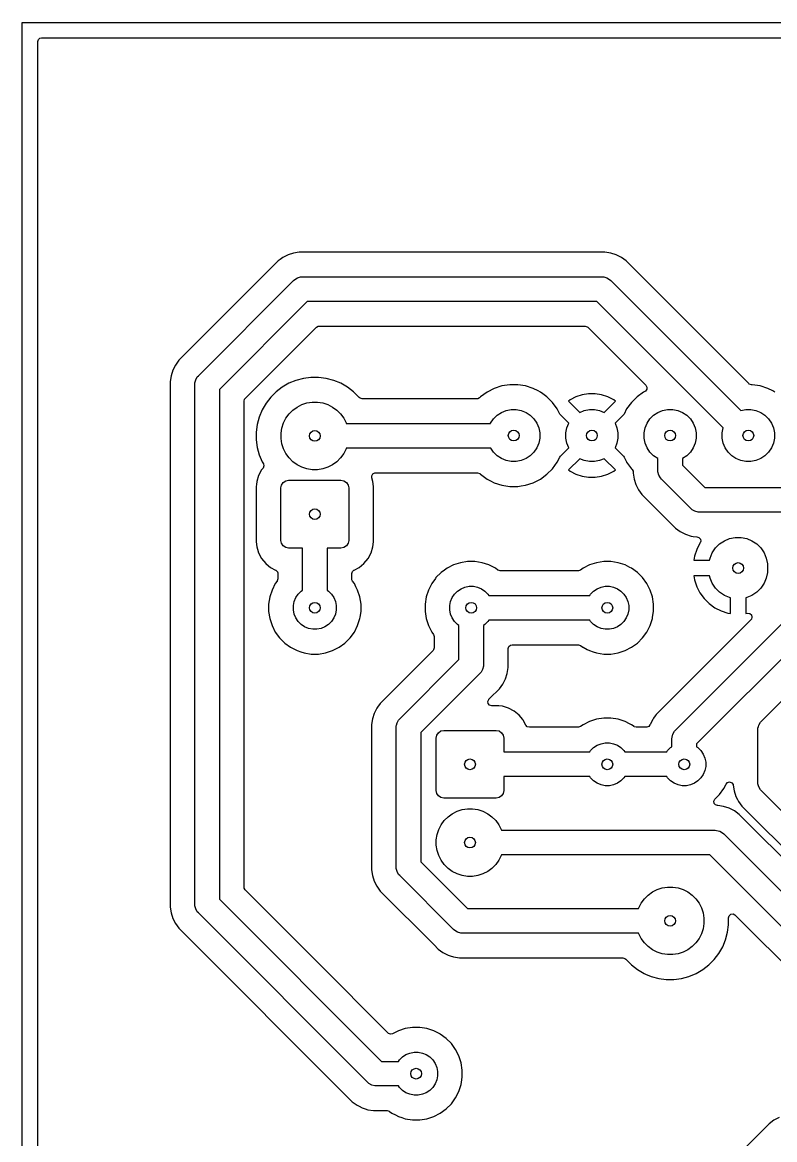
# Model space of a CAD drawing. Extents: x 117.2 to 183.2, y -121.2 to -64.2.
# Drawn here: x 117.25 to 141.69, y -100.51 to -64.25 of the extents above; entities that cross this region are included whole.
import ezdxf

# ---------------------------------------------------------------- set-up
doc = ezdxf.new("R2010")
doc.units = 0
doc.layers.add('BLACK', color=7, linetype='CONTINUOUS')

msp = doc.modelspace()

# ---------------------------------------------------------------- linework, layer by layer
at = {"layer": 'BLACK', "linetype": 'CONTINUOUS'}
for p, q in [((117.25, -64.25), (183.25, -64.25)), ((117.25, -121.25), (117.25, -64.25)), ((117.7505, -64.8745), (117.770185, -64.807461)), ((117.7505, -75.905513), (117.7505, -64.8745)), ((117.770185, -64.807461), (117.822989, -64.761706)), ((117.822989, -64.761706), (117.8745, -64.7505)), ((117.8745, -64.7505), (182.6255, -64.7505)), ((125.879163, -71.797454), (125.7108, -71.88324)), ((126.058881, -71.739059), (125.879163, -71.797454)), ((126.245514, -71.7095), (126.058881, -71.739059)), ((126.245519, -71.7095), (126.245514, -71.7095)), ((126.434482, -71.7095), (126.245519, -71.7095)), ((136.174481, -71.7095), (126.434482, -71.7095)), ((136.174486, -71.7095), (136.174481, -71.7095)), ((136.361118, -71.739059), (136.174486, -71.7095)), ((136.540836, -71.797454), (136.361118, -71.739059)), ((136.709199, -71.88324), (136.540836, -71.797454)), ((125.557924, -71.994312), (122.334312, -75.217923)), ((125.557925, -71.994312), (125.557924, -71.994312)), ((125.557927, -71.99431), (125.557925, -71.994312)), ((125.623579, -71.94661), (125.557927, -71.99431)), ((125.7108, -71.88324), (125.623579, -71.94661)), ((136.862074, -71.99431), (136.709199, -71.88324)), ((136.862076, -71.994312), (136.862074, -71.99431)), ((140.840945, -75.973181), (136.862076, -71.994312)), ((126.186926, -72.540448), (126.28779, -72.513422)), ((126.28779, -72.513422), (126.34, -72.51)), ((126.34, -72.51), (136.08, -72.51)), ((136.08, -72.51), (136.13221, -72.513422)), ((136.13221, -72.513422), (136.233074, -72.540448)), ((122.967157, -75.717157), (126.057157, -72.627157)), ((126.057157, -72.627157), (126.096495, -72.592659)), ((126.096495, -72.592659), (126.186926, -72.540448)), ((136.233074, -72.540448), (136.323505, -72.592659)), ((136.323505, -72.592659), (136.362843, -72.627157)), ((136.362843, -72.627157), (140.58257, -76.846885)), ((126.505686, -73.31), (123.65, -76.165686)), ((135.914314, -73.31), (126.505686, -73.31)), ((140.016885, -77.41257), (135.914314, -73.31)), ((124.486819, -76.460944), (126.800944, -74.146819)), ((126.800944, -74.146819), (126.862267, -74.113334)), ((126.862267, -74.113334), (126.888625, -74.1105)), ((126.888625, -74.1105), (135.531374, -74.1105)), ((135.531374, -74.1105), (135.598413, -74.130185)), ((135.598413, -74.130185), (135.619055, -74.146819)), ((135.619055, -74.146819), (137.500124, -76.027888)), ((122.22324, -75.3708), (122.137454, -75.539163)), ((122.334312, -75.217923), (122.22324, -75.3708)), ((122.079059, -75.718881), (122.0495, -75.905513)), ((122.137454, -75.539163), (122.079059, -75.718881)), ((122.880448, -75.846926), (122.932659, -75.756495)), ((122.932659, -75.756495), (122.967157, -75.717157)), ((126.625424, -75.771684), (126.378438, -75.8042)), ((126.625429, -75.771683), (126.625424, -75.771684)), ((126.625435, -75.771683), (126.625429, -75.771683)), ((126.874565, -75.771683), (126.625435, -75.771683)), ((126.87457, -75.771683), (126.874565, -75.771683)), ((126.874575, -75.771684), (126.87457, -75.771683)), ((127.121561, -75.8042), (126.874575, -75.771684)), ((117.7505, -120.6255), (117.7505, -75.905513)), ((122.0495, -75.905513), (122.0495, -92.964486)), ((122.85, -76), (122.853422, -75.94779)), ((122.85, -92.87), (122.85, -76)), ((122.853422, -75.94779), (122.880448, -75.846927)), ((122.880448, -75.846927), (122.880448, -75.846926)), ((125.691873, -76.088583), (125.494225, -76.240243)), ((125.907623, -75.96402), (125.691873, -76.088583)), ((125.907638, -75.964013), (125.907623, -75.96402)), ((126.137792, -75.868681), (125.907638, -75.964013)), ((126.378438, -75.8042), (126.137792, -75.868681)), ((127.362207, -75.868681), (127.121561, -75.8042)), ((127.592361, -75.964013), (127.362207, -75.868681)), ((127.592376, -75.96402), (127.592361, -75.964013)), ((127.808126, -76.088583), (127.592376, -75.96402)), ((128.005774, -76.240243), (127.808126, -76.088583)), ((132.576423, -76.130422), (132.344945, -76.248368)), ((132.823506, -76.05014), (132.576423, -76.130422)), ((133.080098, -76.0095), (132.823506, -76.05014)), ((133.080103, -76.0095), (133.080098, -76.0095)), ((133.339897, -76.0095), (133.080103, -76.0095)), ((133.339902, -76.0095), (133.339897, -76.0095)), ((133.596493, -76.05014), (133.339902, -76.0095)), ((133.843576, -76.130422), (133.596493, -76.05014)), ((134.002764, -76.211534), (133.843576, -76.130422)), ((137.500124, -76.027888), (137.533609, -76.089211)), ((137.533609, -76.089211), (137.528625, -76.158903)), ((140.861587, -75.989815), (140.840945, -75.973181)), ((140.928626, -76.0095), (140.861587, -75.989815)), ((140.959897, -76.0095), (140.928626, -76.0095)), ((140.959902, -76.0095), (140.959897, -76.0095)), ((141.216493, -76.05014), (140.959902, -76.0095)), ((141.463576, -76.130422), (141.216493, -76.05014)), ((141.622764, -76.211534), (141.463576, -76.130422)), ((123.65, -76.165686), (123.65, -92.704314)), ((124.4505, -76.548625), (124.470185, -76.481586)), ((124.470185, -76.481586), (124.486819, -76.460944)), ((125.31806, -76.416408), (125.1664, -76.614056)), ((125.318066, -76.416401), (125.31806, -76.416408)), ((125.494218, -76.240249), (125.318066, -76.416401)), ((125.494225, -76.240243), (125.494218, -76.240249)), ((128.005781, -76.240249), (128.005774, -76.240243)), ((128.18193, -76.416398), (128.005781, -76.240249)), ((128.181932, -76.416401), (128.18193, -76.416398)), ((128.181938, -76.416407), (128.181932, -76.416401)), ((128.187128, -76.42317), (128.181938, -76.416407)), ((128.218463, -76.451998), (128.187128, -76.42317)), ((128.285502, -76.471683), (128.218463, -76.451998)), ((132.012795, -76.471683), (128.285502, -76.471683)), ((132.039153, -76.468849), (132.012795, -76.471683)), ((132.100476, -76.435364), (132.039153, -76.468849)), ((132.134768, -76.401071), (132.100476, -76.435364)), ((132.134774, -76.401066), (132.134768, -76.401071)), ((132.344945, -76.248368), (132.134774, -76.401066)), ((134.075051, -76.248366), (134.002764, -76.211534)), ((134.075053, -76.248367), (134.075051, -76.248366)), ((134.075054, -76.248368), (134.075053, -76.248367)), ((134.15677, -76.307738), (134.075054, -76.248368)), ((134.285229, -76.401069), (134.15677, -76.307738)), ((134.468931, -76.584771), (134.285229, -76.401069)), ((135.042439, -76.50538), (134.988282, -76.544727)), ((135.231782, -76.408904), (135.042439, -76.50538)), ((135.433869, -76.343242), (135.231782, -76.408904)), ((135.433872, -76.343242), (135.433869, -76.343242)), ((135.643754, -76.31), (135.433872, -76.343242)), ((135.856246, -76.31), (135.643754, -76.31)), ((136.066129, -76.343242), (135.856246, -76.31)), ((136.268217, -76.408904), (136.066129, -76.343242)), ((136.45755, -76.505375), (136.268217, -76.408904)), ((136.511716, -76.544728), (136.45755, -76.505375)), ((137.214768, -76.401071), (137.031071, -76.584768)), ((137.214774, -76.401066), (137.214768, -76.401071)), ((137.424947, -76.248366), (137.214774, -76.401066)), ((137.468739, -76.226053), (137.424947, -76.248366)), ((137.486753, -76.214836), (137.468739, -76.226053)), ((137.528625, -76.158903), (137.486753, -76.214836)), ((141.695051, -76.248366), (141.622764, -76.211534)), ((124.4505, -92.321374), (124.4505, -76.548625)), ((125.04183, -76.829821), (124.946498, -77.059975)), ((125.041837, -76.829806), (125.04183, -76.829821)), ((125.1664, -76.614056), (125.041837, -76.829806)), ((125.913553, -76.95779), (126.035607, -76.835736)), ((126.035607, -76.835736), (126.175252, -76.734279)), ((126.175252, -76.734279), (126.329048, -76.655916)), ((126.329048, -76.655916), (126.49321, -76.602576)), ((126.49321, -76.602576), (126.663695, -76.575574)), ((126.663695, -76.575574), (126.836305, -76.575574)), ((126.836305, -76.575574), (127.00679, -76.602576)), ((127.00679, -76.602576), (127.170952, -76.655916)), ((127.170952, -76.655916), (127.324748, -76.734279)), ((127.324748, -76.734279), (127.464393, -76.835736)), ((127.464393, -76.835736), (127.586447, -76.95779)), ((132.809313, -76.910367), (132.963258, -76.846601)), ((132.963258, -76.846601), (133.126685, -76.814093)), ((133.126685, -76.814093), (133.293315, -76.814093)), ((133.293315, -76.814093), (133.456742, -76.846601)), ((133.456742, -76.846601), (133.610687, -76.910367)), ((134.621634, -76.794949), (134.468931, -76.584771)), ((134.706463, -76.961435), (134.621634, -76.794949)), ((134.988282, -76.544727), (134.988282, -76.544728)), ((134.988282, -76.544728), (135.352571, -76.909017)), ((135.352571, -76.909017), (135.503258, -76.846601)), ((135.503258, -76.846601), (135.666685, -76.814093)), ((135.666685, -76.814093), (135.833315, -76.814093)), ((135.833315, -76.814093), (135.996742, -76.846601)), ((135.996742, -76.846601), (136.147428, -76.909017)), ((136.147428, -76.909017), (136.511716, -76.544728)), ((136.878366, -76.794947), (136.793535, -76.961435)), ((137.031066, -76.584774), (136.878366, -76.794947)), ((137.031071, -76.584768), (137.031066, -76.584774)), ((137.889313, -76.910367), (138.043258, -76.846601)), ((138.043258, -76.846601), (138.206685, -76.814093)), ((138.206685, -76.814093), (138.373315, -76.814093)), ((138.373315, -76.814093), (138.536742, -76.846601)), ((138.536742, -76.846601), (138.690687, -76.910367)), ((140.58257, -76.846885), (140.583258, -76.846601)), ((140.583258, -76.846601), (140.746685, -76.814093)), ((140.746685, -76.814093), (140.913315, -76.814093)), ((140.913315, -76.814093), (141.076742, -76.846601)), ((141.076742, -76.846601), (141.230687, -76.910367)), ((124.946498, -77.059975), (124.882017, -77.300621)), ((125.733733, -77.251231), (125.812096, -77.097435)), ((125.812096, -77.097435), (125.913553, -76.95779)), ((127.586447, -76.95779), (127.687904, -77.097435)), ((127.687904, -77.097435), (127.766267, -77.251231)), ((132.460367, -77.259313), (132.552941, -77.120766)), ((132.552941, -77.120766), (132.670766, -77.002941)), ((132.670766, -77.002941), (132.809313, -76.910367)), ((133.610687, -76.910367), (133.749234, -77.002941)), ((133.749234, -77.002941), (133.867059, -77.120766)), ((133.867059, -77.120766), (133.959633, -77.259313)), ((134.729266, -76.99282), (134.706463, -76.961435)), ((134.999017, -77.262571), (134.729266, -76.99282)), ((136.770732, -76.99282), (136.500982, -77.262569)), ((136.793535, -76.961435), (136.770732, -76.99282)), ((137.540367, -77.259313), (137.632941, -77.120766)), ((137.632941, -77.120766), (137.750766, -77.002941)), ((137.750766, -77.002941), (137.889313, -76.910367)), ((138.690687, -76.910367), (138.829234, -77.002941)), ((138.829234, -77.002941), (138.947059, -77.120766)), ((138.947059, -77.120766), (139.039633, -77.259313)), ((141.230687, -76.910367), (141.369234, -77.002941)), ((141.369234, -77.002941), (141.487059, -77.120766)), ((141.487059, -77.120766), (141.579633, -77.259313)), ((124.849501, -77.547607), (124.8495, -77.547624)), ((124.8495, -77.547624), (124.8495, -77.796741)), ((124.882017, -77.300621), (124.849501, -77.547607)), ((125.653391, -77.585878), (125.680393, -77.415393)), ((125.653391, -77.758488), (125.653391, -77.585878)), ((125.680393, -77.415393), (125.733733, -77.251231)), ((127.766267, -77.251231), (127.773075, -77.272183)), ((127.773075, -77.272183), (132.455036, -77.272183)), ((132.455036, -77.272183), (132.460367, -77.259313)), ((133.959633, -77.259313), (134.023399, -77.413258)), ((134.023399, -77.413258), (134.055907, -77.576685)), ((134.055907, -77.576685), (134.055907, -77.743315)), ((134.904093, -77.576685), (134.936601, -77.413258)), ((134.904093, -77.743315), (134.904093, -77.576685)), ((134.936601, -77.413258), (134.999017, -77.262571)), ((136.500982, -77.262569), (136.563399, -77.413258)), ((136.563399, -77.413258), (136.595907, -77.576685)), ((136.595907, -77.576685), (136.595907, -77.743315)), ((137.444093, -77.576685), (137.476601, -77.413258)), ((137.444093, -77.743315), (137.444093, -77.576685)), ((137.476601, -77.413258), (137.540367, -77.259313)), ((139.039633, -77.259313), (139.103399, -77.413258)), ((139.103399, -77.413258), (139.135907, -77.576685)), ((139.135907, -77.576685), (139.135907, -77.743315)), ((139.984093, -77.576685), (140.016601, -77.413258)), ((139.984093, -77.743315), (139.984093, -77.576685)), ((140.016601, -77.413258), (140.016885, -77.41257)), ((141.579633, -77.259313), (141.643399, -77.413258)), ((141.643399, -77.413258), (141.675907, -77.576685)), ((141.675907, -77.576685), (141.675907, -77.743315)), ((124.8495, -77.796741), (124.849501, -77.796758)), ((124.849501, -77.796758), (124.882017, -78.043744)), ((125.680393, -77.928973), (125.653391, -77.758488)), ((125.733733, -78.093135), (125.680393, -77.928973)), ((134.023399, -77.906742), (133.959633, -78.060687)), ((134.055907, -77.743315), (134.023399, -77.906742)), ((134.936601, -77.906742), (134.904093, -77.743315)), ((134.999016, -78.057427), (134.936601, -77.906742)), ((136.563399, -77.906742), (136.500982, -78.057428)), ((136.595907, -77.743315), (136.563399, -77.906742)), ((137.476601, -77.906742), (137.444093, -77.743315)), ((137.540367, -78.060687), (137.476601, -77.906742)), ((139.103399, -77.906742), (139.039633, -78.060687)), ((139.135907, -77.743315), (139.103399, -77.906742)), ((140.016601, -77.906742), (139.984093, -77.743315)), ((140.080367, -78.060687), (140.016601, -77.906742)), ((141.643399, -77.906742), (141.579633, -78.060687)), ((141.675907, -77.743315), (141.643399, -77.906742)), ((124.882017, -78.043744), (124.946498, -78.28439)), ((124.946498, -78.28439), (125.04183, -78.514544)), ((125.812096, -78.246931), (125.733733, -78.093135)), ((125.913553, -78.386576), (125.812096, -78.246931)), ((127.687904, -78.246931), (127.586447, -78.386576)), ((127.766267, -78.093135), (127.687904, -78.246931)), ((127.773075, -78.072183), (127.766267, -78.093135)), ((132.468048, -78.072183), (127.773075, -78.072183)), ((132.552941, -78.199234), (132.468048, -78.072183)), ((132.670766, -78.317059), (132.552941, -78.199234)), ((132.809313, -78.409633), (132.670766, -78.317059)), ((133.749234, -78.317059), (133.610687, -78.409633)), ((133.867059, -78.199234), (133.749234, -78.317059)), ((133.959633, -78.060687), (133.867059, -78.199234)), ((134.729266, -78.327178), (134.999016, -78.057427)), ((136.500982, -78.057428), (136.770732, -78.327178)), ((137.632941, -78.199234), (137.540367, -78.060687)), ((137.750766, -78.317059), (137.632941, -78.199234)), ((137.889313, -78.409633), (137.750766, -78.317059)), ((138.829234, -78.317059), (138.690687, -78.409633)), ((138.947059, -78.199234), (138.829234, -78.317059)), ((139.039633, -78.060687), (138.947059, -78.199234)), ((140.172941, -78.199234), (140.080367, -78.060687)), ((140.290766, -78.317059), (140.172941, -78.199234)), ((140.429313, -78.409633), (140.290766, -78.317059)), ((141.369234, -78.317059), (141.230687, -78.409633)), ((141.487059, -78.199234), (141.369234, -78.317059)), ((141.579633, -78.060687), (141.487059, -78.199234)), ((125.04183, -78.514544), (125.041835, -78.514554)), ((125.041835, -78.514554), (125.079381, -78.579587)), ((125.095852, -78.647488), (125.073, -78.713514)), ((125.079381, -78.579587), (125.095852, -78.647488)), ((126.035607, -78.50863), (125.913553, -78.386576)), ((126.175252, -78.610087), (126.035607, -78.50863)), ((126.329048, -78.68845), (126.175252, -78.610087)), ((127.324748, -78.610087), (127.170952, -78.68845)), ((127.464393, -78.50863), (127.324748, -78.610087)), ((127.586447, -78.386576), (127.464393, -78.50863)), ((132.963258, -78.473399), (132.809313, -78.409633)), ((133.126685, -78.505907), (132.963258, -78.473399)), ((133.293315, -78.505907), (133.126685, -78.505907)), ((133.456742, -78.473399), (133.293315, -78.505907)), ((133.610687, -78.409633), (133.456742, -78.473399)), ((134.468931, -78.735229), (134.621634, -78.525051)), ((134.621634, -78.525051), (134.706466, -78.358559)), ((134.706466, -78.358559), (134.729266, -78.327178)), ((135.352569, -78.410981), (134.988282, -78.775269)), ((135.503258, -78.473399), (135.352569, -78.410981)), ((135.666685, -78.505907), (135.503258, -78.473399)), ((135.833315, -78.505907), (135.666685, -78.505907)), ((135.996742, -78.473399), (135.833315, -78.505907)), ((136.147428, -78.410982), (135.996742, -78.473399)), ((136.511717, -78.77527), (136.147428, -78.410982)), ((136.770732, -78.327178), (136.793536, -78.358564)), ((136.793536, -78.358564), (136.873017, -78.514554)), ((136.873017, -78.514554), (136.878368, -78.525054)), ((136.878368, -78.525054), (137.031066, -78.735225)), ((137.89, -78.409917), (137.889313, -78.409633)), ((137.89, -78.79), (137.89, -78.409917)), ((138.690687, -78.409633), (138.69, -78.409917)), ((138.69, -78.409917), (138.69, -78.624314)), ((138.69, -78.624314), (139.415686, -79.35)), ((140.583258, -78.473399), (140.429313, -78.409633)), ((140.746685, -78.505907), (140.583258, -78.473399)), ((140.913315, -78.505907), (140.746685, -78.505907)), ((141.076742, -78.473399), (140.913315, -78.505907)), ((141.230687, -78.409633), (141.076742, -78.473399)), ((124.924769, -78.958225), (124.864699, -79.156249)), ((125.022317, -78.775728), (124.924769, -78.958225)), ((125.067847, -78.72025), (125.022317, -78.775728)), ((125.073, -78.713514), (125.067847, -78.72025)), ((126.49321, -78.74179), (126.329048, -78.68845)), ((126.663695, -78.768792), (126.49321, -78.74179)), ((126.836305, -78.768792), (126.663695, -78.768792)), ((127.00679, -78.74179), (126.836305, -78.768792)), ((127.170952, -78.68845), (127.00679, -78.74179)), ((128.597192, -78.962811), (128.63444, -78.903698)), ((128.597814, -79.032674), (128.597192, -78.962811)), ((128.6353, -79.156248), (128.597814, -79.032674)), ((128.63444, -78.903698), (128.697734, -78.874108)), ((128.697734, -78.874108), (128.716476, -78.872683)), ((128.716476, -78.872683), (132.037161, -78.872683)), ((132.037161, -78.872683), (132.1042, -78.892368)), ((132.1042, -78.892368), (132.124842, -78.909002)), ((132.124842, -78.909002), (132.134771, -78.918931)), ((132.134771, -78.918931), (132.344949, -79.071634)), ((134.075051, -79.071634), (134.285229, -78.918931)), ((134.285229, -78.918931), (134.468931, -78.735229)), ((134.988282, -78.775269), (134.988282, -78.77527)), ((134.988282, -78.77527), (135.042449, -78.814624)), ((135.042449, -78.814624), (135.231782, -78.911095)), ((135.231782, -78.911095), (135.43387, -78.976757)), ((135.43387, -78.976757), (135.643754, -79.01)), ((135.643754, -79.01), (135.856246, -79.01)), ((135.856246, -79.01), (136.066127, -78.976757)), ((136.066127, -78.976757), (136.06613, -78.976757)), ((136.06613, -78.976757), (136.268217, -78.911095)), ((136.268217, -78.911095), (136.457554, -78.814622)), ((136.457554, -78.814622), (136.511716, -78.77527)), ((136.511716, -78.77527), (136.511717, -78.77527)), ((137.031066, -78.735225), (137.031071, -78.735231)), ((137.031071, -78.735231), (137.053181, -78.757341)), ((137.053181, -78.757341), (137.086666, -78.818664)), ((137.086666, -78.818664), (137.0895, -78.845022)), ((137.0895, -78.845022), (137.0895, -78.884486)), ((137.0895, -78.884486), (137.119059, -79.071118)), ((137.893422, -78.84221), (137.89, -78.79)), ((137.920448, -78.943074), (137.893422, -78.84221)), ((137.972659, -79.033505), (137.920448, -78.943074)), ((138.007157, -79.072843), (137.972659, -79.033505)), ((124.849508, -79.3105), (124.8495, -79.310577)), ((124.8495, -79.310577), (124.8495, -81.113787)), ((124.855384, -79.250832), (124.849508, -79.3105)), ((124.864699, -79.156249), (124.855384, -79.250832)), ((125.65, -79.362182), (125.66903, -79.266512)), ((125.650001, -81.062183), (125.65, -79.362182)), ((125.66903, -79.266512), (125.723223, -79.185406)), ((125.723223, -79.185406), (125.804329, -79.131213)), ((125.804329, -79.131213), (125.9, -79.112184)), ((125.9, -79.112184), (127.600001, -79.112183)), ((127.600001, -79.112183), (127.695671, -79.131213)), ((127.695671, -79.131213), (127.776777, -79.185406)), ((127.776777, -79.185406), (127.83097, -79.266512)), ((127.83097, -79.266512), (127.849999, -79.362183)), ((127.849999, -79.362183), (127.85, -81.062184)), ((128.650499, -79.310575), (128.6353, -79.156248)), ((128.6505, -81.113792), (128.650499, -79.310575)), ((132.344949, -79.071634), (132.455424, -79.127924)), ((132.455424, -79.127924), (132.576423, -79.189577)), ((132.576423, -79.189577), (132.576425, -79.189577)), ((132.576425, -79.189577), (132.576428, -79.189579)), ((132.576428, -79.189579), (132.823507, -79.26986)), ((132.823507, -79.26986), (132.955706, -79.290797)), ((132.955706, -79.290797), (133.080098, -79.3105)), ((133.080098, -79.3105), (133.080103, -79.3105)), ((133.080103, -79.3105), (133.339902, -79.3105)), ((133.339902, -79.3105), (133.453298, -79.292539)), ((133.453298, -79.292539), (133.596493, -79.26986)), ((133.596493, -79.26986), (133.843572, -79.189579)), ((133.843572, -79.189579), (134.075051, -79.071634)), ((137.119059, -79.071118), (137.177454, -79.250836)), ((137.177454, -79.250836), (137.26324, -79.419199)), ((138.967157, -80.032843), (138.007157, -79.072843)), ((139.415686, -79.35), (144.5, -79.35)), ((137.26324, -79.419199), (137.37431, -79.572074)), ((137.37431, -79.572074), (138.467926, -80.66569)), ((139.006495, -80.067341), (138.967157, -80.032843)), ((139.096926, -80.119552), (139.006495, -80.067341)), ((139.19779, -80.146578), (139.096926, -80.119552)), ((139.25, -80.15), (139.19779, -80.146578)), ((144.334314, -80.15), (139.25, -80.15)), ((138.467926, -80.66569), (138.620801, -80.77676)), ((138.620801, -80.77676), (138.789168, -80.862547)), ((138.789168, -80.862547), (138.968882, -80.92094)), ((124.8495, -81.113787), (124.864699, -81.268115)), ((125.66903, -81.157854), (125.650001, -81.062183)), ((125.723223, -81.23896), (125.66903, -81.157854)), ((127.83097, -81.157854), (127.776777, -81.23896)), ((127.85, -81.062184), (127.83097, -81.157854)), ((128.6353, -81.268118), (128.6505, -81.113792)), ((138.968882, -80.92094), (139.03887, -80.932025)), ((139.03887, -80.932025), (139.155513, -80.9505)), ((139.257711, -81.151224), (139.153917, -81.354929)), ((139.155513, -80.9505), (139.155518, -80.9505)), ((139.155518, -80.9505), (139.155519, -80.9505)), ((139.155519, -80.9505), (139.160182, -80.9505)), ((139.160182, -80.9505), (139.227221, -80.970185)), ((139.227221, -80.970185), (139.272976, -81.022989)), ((139.260497, -81.14739), (139.257711, -81.151224)), ((139.28292, -81.092147), (139.260497, -81.14739)), ((139.272976, -81.022989), (139.28292, -81.092147)), ((139.763708, -81.30824), (139.89574, -81.176208)), ((139.89574, -81.176208), (140.050995, -81.07247)), ((140.050995, -81.07247), (140.223504, -81.001014)), ((140.223504, -81.001014), (140.406639, -80.964587)), ((140.406639, -80.964587), (140.593361, -80.964587)), ((140.593361, -80.964587), (140.776496, -81.001014)), ((140.776496, -81.001014), (140.949005, -81.07247)), ((140.949005, -81.07247), (141.10426, -81.176208)), ((141.10426, -81.176208), (141.236292, -81.30824)), ((124.864699, -81.268115), (124.8647, -81.268118)), ((124.8647, -81.268118), (124.888873, -81.347808)), ((124.888873, -81.347808), (124.924769, -81.46614)), ((124.924769, -81.46614), (125.022317, -81.648637)), ((125.804329, -81.293153), (125.723223, -81.23896)), ((125.899999, -81.312183), (125.804329, -81.293153)), ((126.35, -81.312182), (125.899999, -81.312183)), ((126.35, -82.679442), (126.35, -81.312182)), ((127.6, -81.312182), (127.15, -81.312182)), ((127.15, -81.312182), (127.15, -82.679442)), ((127.695671, -81.293153), (127.6, -81.312182)), ((127.776777, -81.23896), (127.695671, -81.293153)), ((128.477685, -81.648634), (128.575232, -81.466138)), ((128.575232, -81.466138), (128.6353, -81.268118)), ((139.083265, -81.572371), (139.061468, -81.71)), ((139.153917, -81.354929), (139.083265, -81.572371)), ((139.588514, -81.636004), (139.65997, -81.463495)), ((139.65997, -81.463495), (139.763708, -81.30824)), ((141.236292, -81.30824), (141.34003, -81.463495)), ((141.34003, -81.463495), (141.411486, -81.636004)), ((125.022317, -81.648637), (125.153589, -81.808593)), ((125.153589, -81.808593), (125.249849, -81.887591)), ((125.249849, -81.887591), (125.313549, -81.939868)), ((125.313549, -81.939868), (125.474349, -82.025818)), ((128.025651, -82.025818), (128.186451, -81.939868)), ((128.186451, -81.939868), (128.34641, -81.808593)), ((128.34641, -81.808593), (128.477685, -81.648634)), ((131.254003, -81.859433), (131.043566, -81.966657)), ((131.478631, -81.786446), (131.254003, -81.859433)), ((131.711903, -81.7495), (131.478631, -81.786446)), ((131.711908, -81.7495), (131.711903, -81.7495)), ((131.948092, -81.7495), (131.711908, -81.7495)), ((131.948097, -81.7495), (131.948092, -81.7495)), ((132.181368, -81.786446), (131.948097, -81.7495)), ((132.405996, -81.859433), (132.181368, -81.786446)), ((132.550715, -81.933172), (132.405996, -81.859433)), ((132.616433, -81.966657), (132.550715, -81.933172)), ((135.674003, -81.859433), (135.463563, -81.966659)), ((135.898631, -81.786446), (135.674003, -81.859433)), ((136.131903, -81.7495), (135.898631, -81.786446)), ((136.131908, -81.7495), (136.131903, -81.7495)), ((136.368092, -81.7495), (136.131908, -81.7495)), ((136.368097, -81.7495), (136.368092, -81.7495)), ((136.601368, -81.786446), (136.368097, -81.7495)), ((136.825996, -81.859433), (136.601368, -81.786446)), ((136.983851, -81.939865), (136.825996, -81.859433)), ((137.036433, -81.966657), (136.983851, -81.939865)), ((139.061468, -81.71), (139.573796, -81.71)), ((139.573796, -81.71), (139.588514, -81.636004)), ((141.411486, -81.636004), (141.447913, -81.819139)), ((141.447913, -81.819139), (141.4525, -81.9125)), ((141.4525, -81.9125), (141.4525, -82.0075)), ((125.474349, -82.025818), (125.483954, -82.030952)), ((125.483954, -82.030952), (125.493953, -82.040774)), ((125.493953, -82.040774), (125.506703, -82.046597)), ((125.506703, -82.046597), (125.518384, -82.064773)), ((125.518384, -82.064773), (125.533798, -82.079915)), ((125.5495, -82.309253), (125.529815, -82.376292)), ((125.533798, -82.079915), (125.537659, -82.094766)), ((125.537659, -82.094766), (125.544477, -82.105375)), ((125.544477, -82.105375), (125.5495, -82.14031)), ((125.5495, -82.14031), (125.5495, -82.309253)), ((127.9505, -82.14031), (127.970185, -82.073271)), ((127.9505, -82.309253), (127.9505, -82.14031)), ((127.950702, -82.316332), (127.9505, -82.309253)), ((127.970185, -82.073271), (128.016046, -82.030952)), ((128.016046, -82.030952), (128.025651, -82.025818)), ((130.667161, -82.297708), (130.546657, -82.463566)), ((130.685483, -82.27249), (130.667161, -82.297708)), ((130.685485, -82.272488), (130.685483, -82.27249)), ((130.852487, -82.105485), (130.685485, -82.272487)), ((130.685485, -82.272487), (130.685485, -82.272488)), ((130.852488, -82.105485), (130.852487, -82.105485)), ((130.85249, -82.105483), (130.852488, -82.105485)), ((130.962139, -82.025818), (130.85249, -82.105483)), ((131.043566, -81.966657), (130.962139, -82.025818)), ((132.616435, -81.966658), (132.616433, -81.966657)), ((132.616436, -81.966659), (132.616435, -81.966658)), ((132.697862, -82.025818), (132.616436, -81.966659)), ((132.703708, -82.029815), (132.697862, -82.025818)), ((132.770747, -82.0495), (132.703708, -82.029815)), ((135.309253, -82.0495), (132.770747, -82.0495)), ((135.316332, -82.049298), (135.309253, -82.0495)), ((135.382138, -82.025818), (135.316332, -82.049298)), ((135.463563, -81.966659), (135.382138, -82.025818)), ((137.22751, -82.105483), (137.036433, -81.966657)), ((137.394517, -82.27249), (137.22751, -82.105483)), ((137.533343, -82.463567), (137.394517, -82.27249)), ((139.061468, -82.21), (139.083265, -82.347628)), ((139.573796, -82.21), (139.061468, -82.21)), ((139.588514, -82.283996), (139.573796, -82.21)), ((139.65997, -82.456505), (139.588514, -82.283996)), ((141.411486, -82.283996), (141.34003, -82.456505)), ((141.447913, -82.100861), (141.411486, -82.283996)), ((141.4525, -82.0075), (141.447913, -82.100861)), ((125.359433, -82.674003), (125.286446, -82.898631)), ((125.466659, -82.463563), (125.359433, -82.674003)), ((125.525818, -82.382138), (125.466659, -82.463563)), ((125.529815, -82.376292), (125.525818, -82.382138)), ((127.952068, -82.320161), (127.950702, -82.316332)), ((127.955523, -82.344188), (127.952068, -82.320161)), ((127.967029, -82.362093), (127.955523, -82.344188)), ((127.974182, -82.382138), (127.967029, -82.362093)), ((128.033343, -82.463567), (127.974182, -82.382138)), ((128.085061, -82.56507), (128.033343, -82.463567)), ((128.140566, -82.674003), (128.085061, -82.56507)), ((128.213553, -82.898631), (128.140566, -82.674003)), ((130.439433, -82.674003), (130.366446, -82.898631)), ((130.546657, -82.463566), (130.439433, -82.674003)), ((131.385925, -82.708893), (131.500022, -82.632655)), ((131.500022, -82.632655), (131.626801, -82.580142)), ((131.626801, -82.580142), (131.761388, -82.553371)), ((131.761388, -82.553371), (131.898612, -82.553371)), ((131.898612, -82.553371), (132.033199, -82.580142)), ((132.033199, -82.580142), (132.159978, -82.632655)), ((132.159978, -82.632655), (132.274075, -82.708893)), ((135.805925, -82.708893), (135.920022, -82.632655)), ((135.920022, -82.632655), (136.046801, -82.580142)), ((136.046801, -82.580142), (136.181388, -82.553371)), ((136.181388, -82.553371), (136.318612, -82.553371)), ((136.318612, -82.553371), (136.453199, -82.580142)), ((136.453199, -82.580142), (136.579978, -82.632655)), ((136.579978, -82.632655), (136.694075, -82.708893)), ((137.557002, -82.51), (137.533343, -82.463567)), ((137.640566, -82.674003), (137.557002, -82.51)), ((137.713553, -82.898631), (137.640566, -82.674003)), ((139.083265, -82.347628), (139.153917, -82.56507)), ((139.153917, -82.56507), (139.257711, -82.768776)), ((139.763708, -82.61176), (139.65997, -82.456505)), ((139.89574, -82.743792), (139.763708, -82.61176)), ((141.236292, -82.61176), (141.10426, -82.743792)), ((141.34003, -82.456505), (141.236292, -82.61176)), ((125.286446, -82.898631), (125.2495, -83.131902)), ((126.080142, -83.046801), (126.132655, -82.920022)), ((126.132655, -82.920022), (126.208893, -82.805925)), ((126.208893, -82.805925), (126.305925, -82.708893)), ((126.305925, -82.708893), (126.35, -82.679442)), ((127.15, -82.679442), (127.194075, -82.708893)), ((127.194075, -82.708893), (127.291107, -82.805925)), ((127.291107, -82.805925), (127.367345, -82.920022)), ((127.367345, -82.920022), (127.419858, -83.046801)), ((128.2505, -83.131902), (128.213553, -82.898631)), ((130.366446, -82.898631), (130.3295, -83.131902)), ((131.160142, -83.046801), (131.212655, -82.920022)), ((131.212655, -82.920022), (131.288893, -82.805925)), ((131.288893, -82.805925), (131.385925, -82.708893)), ((132.274075, -82.708893), (132.371107, -82.805925)), ((132.371107, -82.805925), (132.400557, -82.85)), ((132.400557, -82.85), (135.679443, -82.85)), ((135.679443, -82.85), (135.708893, -82.805925)), ((135.708893, -82.805925), (135.805925, -82.708893)), ((136.694075, -82.708893), (136.791107, -82.805925)), ((136.791107, -82.805925), (136.867345, -82.920022)), ((136.867345, -82.920022), (136.919858, -83.046801)), ((137.7505, -83.131902), (137.713553, -82.898631)), ((139.257711, -82.768776), (139.392097, -82.953742)), ((139.392097, -82.953742), (139.553757, -83.115402)), ((140.050995, -82.84753), (139.89574, -82.743792)), ((140.223504, -82.918986), (140.050995, -82.84753)), ((140.25, -82.924256), (140.223504, -82.918986)), ((140.25, -83.438509), (140.25, -82.924256)), ((140.776496, -82.918986), (140.75, -82.924256)), ((140.75, -82.924256), (140.75, -83.438508)), ((140.949005, -82.84753), (140.776496, -82.918986)), ((141.10426, -82.743792), (140.949005, -82.84753)), ((125.2495, -83.131902), (125.2495, -83.368097)), ((125.2495, -83.368097), (125.286446, -83.601368)), ((126.053371, -83.181388), (126.080142, -83.046801)), ((126.053371, -83.318612), (126.053371, -83.181388)), ((126.080142, -83.453199), (126.053371, -83.318612)), ((127.419858, -83.046801), (127.446629, -83.181388)), ((127.446629, -83.318612), (127.419858, -83.453199)), ((127.446629, -83.181388), (127.446629, -83.318612)), ((128.221616, -83.55046), (128.2505, -83.368097)), ((128.2505, -83.368097), (128.2505, -83.131902)), ((130.3295, -83.131902), (130.3295, -83.368097)), ((130.3295, -83.368097), (130.366446, -83.601368)), ((131.133371, -83.181388), (131.160142, -83.046801)), ((131.133371, -83.318612), (131.133371, -83.181388)), ((131.160142, -83.453199), (131.133371, -83.318612)), ((136.919858, -83.046801), (136.946629, -83.181388)), ((136.946629, -83.318612), (136.919858, -83.453199)), ((136.946629, -83.181388), (136.946629, -83.318612)), ((137.721616, -83.55046), (137.7505, -83.368097)), ((137.7505, -83.368097), (137.7505, -83.131902)), ((138.467157, -87.217157), (142.64, -83.044314)), ((139.553757, -83.115402), (139.738723, -83.249788)), ((139.738723, -83.249788), (139.942429, -83.353582)), ((139.942429, -83.353582), (140.159871, -83.424234)), ((125.286446, -83.601368), (125.359433, -83.825996)), ((126.132655, -83.579978), (126.080142, -83.453199)), ((126.208893, -83.694075), (126.132655, -83.579978)), ((126.305925, -83.791107), (126.208893, -83.694075)), ((127.291107, -83.694075), (127.194075, -83.791107)), ((127.367345, -83.579978), (127.291107, -83.694075)), ((127.419858, -83.453199), (127.367345, -83.579978)), ((128.140568, -83.825992), (128.213553, -83.601368)), ((128.213553, -83.601368), (128.221616, -83.55046)), ((130.366446, -83.601368), (130.439433, -83.825996)), ((131.212655, -83.579978), (131.160142, -83.453199)), ((131.288893, -83.694075), (131.212655, -83.579978)), ((131.385925, -83.791107), (131.288893, -83.694075)), ((132.371107, -83.694075), (132.274075, -83.791107)), ((132.400557, -83.65), (132.371107, -83.694075)), ((135.679443, -83.65), (132.400557, -83.65)), ((135.708893, -83.694075), (135.679443, -83.65)), ((135.805925, -83.791107), (135.708893, -83.694075)), ((136.791107, -83.694075), (136.694075, -83.791107)), ((136.867345, -83.579978), (136.791107, -83.694075)), ((136.919858, -83.453199), (136.867345, -83.579978)), ((137.640568, -83.825992), (137.713553, -83.601368)), ((137.713553, -83.601368), (137.721616, -83.55046)), ((140.91232, -83.639913), (137.83431, -86.717925)), ((143.322843, -83.492843), (139.15, -87.665686)), ((140.159871, -83.424234), (140.25, -83.438509)), ((140.75, -83.438508), (140.80524, -83.429759)), ((140.80524, -83.429759), (140.874533, -83.438713)), ((140.874533, -83.438713), (140.927986, -83.483709)), ((140.929902, -83.617774), (140.91232, -83.639913)), ((140.927986, -83.483709), (140.948626, -83.55046)), ((140.948626, -83.55046), (140.929902, -83.617774)), ((125.359433, -83.825996), (125.466657, -84.036433)), ((125.466657, -84.036433), (125.605483, -84.22751)), ((126.420022, -83.867345), (126.305925, -83.791107)), ((126.546801, -83.919858), (126.420022, -83.867345)), ((126.681388, -83.946629), (126.546801, -83.919858)), ((126.818612, -83.946629), (126.681388, -83.946629)), ((126.953199, -83.919858), (126.818612, -83.946629)), ((127.079978, -83.867345), (126.953199, -83.919858)), ((127.194075, -83.791107), (127.079978, -83.867345)), ((127.894517, -84.22751), (128.033343, -84.036433)), ((128.033343, -84.036433), (128.140568, -83.825992)), ((130.439433, -83.825996), (130.546657, -84.036433)), ((130.546657, -84.036433), (130.605818, -84.117861)), ((130.605818, -84.117861), (130.629298, -84.183666)), ((131.43, -83.820557), (131.385925, -83.791107)), ((131.43, -84.931048), (131.43, -83.820557)), ((132.274075, -83.791107), (132.23, -83.820557)), ((132.23, -83.820557), (132.23, -85.096734)), ((135.920022, -83.867345), (135.805925, -83.791107)), ((136.046801, -83.919858), (135.920022, -83.867345)), ((136.181388, -83.946629), (136.046801, -83.919858)), ((136.318612, -83.946629), (136.181388, -83.946629)), ((136.453199, -83.919858), (136.318612, -83.946629)), ((136.579978, -83.867345), (136.453199, -83.919858)), ((136.694075, -83.791107), (136.579978, -83.867345)), ((137.394517, -84.22751), (137.533343, -84.036433)), ((137.533343, -84.036433), (137.640568, -83.825992)), ((125.605483, -84.22751), (125.77249, -84.394517)), ((125.77249, -84.394517), (125.963567, -84.533343)), ((127.536433, -84.533343), (127.72751, -84.394517)), ((127.72751, -84.394517), (127.894517, -84.22751)), ((130.629298, -84.183666), (130.6295, -84.190746)), ((130.6295, -84.190746), (130.6295, -84.548108)), ((133.050185, -84.507461), (133.102989, -84.461706)), ((133.102989, -84.461706), (133.1545, -84.4505)), ((133.1545, -84.4505), (135.309253, -84.4505)), ((135.309253, -84.4505), (135.376292, -84.470185)), ((135.376292, -84.470185), (135.382138, -84.474182)), ((135.382138, -84.474182), (135.456221, -84.528006)), ((137.036433, -84.533343), (137.22751, -84.394517)), ((137.22751, -84.394517), (137.394517, -84.22751)), ((125.963567, -84.533343), (126.044342, -84.5745)), ((126.044342, -84.5745), (126.174003, -84.640566)), ((126.174003, -84.640566), (126.174005, -84.640566)), ((126.174005, -84.640566), (126.174008, -84.640568)), ((126.174008, -84.640568), (126.294412, -84.679689)), ((126.294412, -84.679689), (126.398631, -84.713553)), ((126.398631, -84.713553), (126.631903, -84.7505)), ((126.631903, -84.7505), (126.631908, -84.7505)), ((126.631908, -84.7505), (126.868097, -84.7505)), ((126.868097, -84.7505), (127.101368, -84.713553)), ((127.101368, -84.713553), (127.325992, -84.640568)), ((127.325992, -84.640568), (127.536433, -84.533343)), ((130.593181, -84.635789), (128.874308, -86.354661)), ((130.609815, -84.615147), (130.593181, -84.635789)), ((130.6295, -84.548108), (130.609815, -84.615147)), ((133.0305, -84.5745), (133.050185, -84.507461)), ((133.0305, -85.19122), (133.0305, -84.5745)), ((135.456221, -84.528006), (135.463567, -84.533343)), ((135.463567, -84.533343), (135.593349, -84.59947)), ((135.593349, -84.59947), (135.674003, -84.640566)), ((135.674003, -84.640566), (135.674005, -84.640566)), ((135.674005, -84.640566), (135.674008, -84.640568)), ((135.674008, -84.640568), (135.794412, -84.679689)), ((135.794412, -84.679689), (135.898631, -84.713553)), ((135.898631, -84.713553), (136.131903, -84.7505)), ((136.131903, -84.7505), (136.131908, -84.7505)), ((136.131908, -84.7505), (136.368097, -84.7505)), ((136.368097, -84.7505), (136.601368, -84.713553)), ((136.601368, -84.713553), (136.825992, -84.640568)), ((136.825992, -84.640568), (137.036433, -84.533343)), ((129.507157, -86.853891), (131.43, -84.931048)), ((132.226578, -85.148944), (132.199552, -85.249808)), ((132.23, -85.096734), (132.226578, -85.148944)), ((133.00094, -85.377852), (133.0305, -85.19122)), ((141.257157, -86.927157), (143.307157, -84.877157)), ((132.112843, -85.379576), (130.19, -87.302419)), ((132.147341, -85.340239), (132.112843, -85.379576)), ((132.199552, -85.249808), (132.147341, -85.340239)), ((132.85676, -85.725933), (132.942547, -85.557566)), ((132.942547, -85.557566), (133.00094, -85.377852)), ((132.437737, -86.186759), (132.74569, -85.878807)), ((132.74569, -85.878807), (132.85676, -85.725933)), ((132.37162, -86.287853), (132.400645, -86.224297)), ((132.381564, -86.357011), (132.37162, -86.287853)), ((132.400645, -86.224297), (132.406677, -86.217819)), ((132.406677, -86.217819), (132.437737, -86.186759)), ((128.76324, -86.507534), (128.677454, -86.675897)), ((128.788157, -86.47324), (128.76324, -86.507534)), ((128.874304, -86.354666), (128.788157, -86.473239)), ((128.788157, -86.473239), (128.788157, -86.47324)), ((128.874308, -86.354661), (128.874304, -86.354666)), ((132.427319, -86.409815), (132.381564, -86.357011)), ((132.494358, -86.4295), (132.427319, -86.409815)), ((132.691606, -86.4295), (132.494358, -86.4295)), ((132.691609, -86.4295), (132.691606, -86.4295)), ((132.726806, -86.432966), (132.691609, -86.4295)), ((132.845935, -86.444699), (132.726806, -86.432966)), ((132.845935, -86.4447), (132.845933, -86.444699)), ((132.845933, -86.444699), (132.845935, -86.444699)), ((133.043955, -86.504768), (132.845935, -86.4447)), ((133.226451, -86.602315), (133.043955, -86.504768)), ((133.226452, -86.602316), (133.226451, -86.602315)), ((133.226454, -86.602317), (133.226452, -86.602316)), ((133.38641, -86.733589), (133.226454, -86.602317)), ((128.619059, -86.855615), (128.5895, -87.042247)), ((128.677454, -86.675897), (128.619059, -86.855615)), ((129.400794, -87.057011), (129.420448, -86.98366)), ((129.420448, -86.98366), (129.472659, -86.893229)), ((129.472659, -86.893229), (129.507157, -86.853891)), ((133.502657, -86.875237), (133.38641, -86.733589)), ((133.517685, -86.893549), (133.502657, -86.875237)), ((133.605058, -87.057011), (133.517685, -86.893549)), ((135.674003, -86.939433), (135.463563, -87.046659)), ((135.898631, -86.866446), (135.674003, -86.939433)), ((136.131903, -86.8295), (135.898631, -86.866446)), ((136.131908, -86.8295), (136.131903, -86.8295)), ((136.368092, -86.8295), (136.131908, -86.8295)), ((136.368097, -86.8295), (136.368092, -86.8295)), ((136.601368, -86.866446), (136.368097, -86.8295)), ((136.825996, -86.939433), (136.601368, -86.866446)), ((136.970715, -87.013172), (136.825996, -86.939433)), ((137.036433, -87.046657), (136.970715, -87.013172)), ((137.723242, -86.870796), (137.637452, -87.039168)), ((137.753246, -86.829501), (137.723242, -86.870796)), ((137.753247, -86.8295), (137.753246, -86.8295)), ((137.753246, -86.8295), (137.753246, -86.829501)), ((137.805913, -86.757011), (137.753247, -86.8295)), ((137.83431, -86.717925), (137.805913, -86.757011)), ((141.170448, -87.056926), (141.222659, -86.966495)), ((141.222659, -86.966495), (141.257157, -86.927157)), ((128.5895, -87.042247), (128.5895, -91.754486)), ((129.39, -87.136734), (129.393422, -87.084524)), ((129.39, -91.66), (129.39, -87.136734)), ((129.393422, -87.084524), (129.400794, -87.057011)), ((130.19, -87.302419), (130.19, -91.494314)), ((130.69, -87.479999), (130.70903, -87.384329)), ((130.70903, -87.384329), (130.763223, -87.303223)), ((130.763223, -87.303223), (130.844329, -87.24903)), ((130.844329, -87.24903), (130.94, -87.230001)), ((130.94, -87.230001), (132.640001, -87.23)), ((132.640001, -87.23), (132.735671, -87.24903)), ((132.735671, -87.24903), (132.816777, -87.303223)), ((132.816777, -87.303223), (132.87097, -87.384329)), ((132.87097, -87.384329), (132.889999, -87.48)), ((133.608769, -87.063954), (133.605058, -87.057011)), ((133.651088, -87.109815), (133.608769, -87.063954)), ((133.718127, -87.1295), (133.651088, -87.109815)), ((135.309253, -87.1295), (133.718127, -87.1295)), ((135.316332, -87.129298), (135.309253, -87.1295)), ((135.382138, -87.105818), (135.316332, -87.129298)), ((135.463563, -87.046659), (135.382138, -87.105818)), ((137.036435, -87.046658), (137.036433, -87.046657)), ((137.036436, -87.046659), (137.036435, -87.046658)), ((137.117862, -87.105818), (137.036436, -87.046659)), ((137.123708, -87.109815), (137.117862, -87.105818)), ((137.190747, -87.1295), (137.123708, -87.109815)), ((137.518011, -87.1295), (137.190747, -87.1295)), ((137.532141, -87.128692), (137.518011, -87.1295)), ((137.5965, -87.101497), (137.532141, -87.128692)), ((137.63594, -87.043823), (137.5965, -87.101497)), ((137.637452, -87.039168), (137.63594, -87.043823)), ((138.353422, -87.44779), (138.380448, -87.346927)), ((138.380448, -87.346926), (138.432659, -87.256495)), ((138.380448, -87.346927), (138.380448, -87.346926)), ((138.432659, -87.256495), (138.467157, -87.217157)), ((141.14, -87.21), (141.143422, -87.15779)), ((141.14, -88.91), (141.14, -87.21)), ((141.143422, -87.15779), (141.158041, -87.103231)), ((141.158041, -87.103231), (141.170448, -87.056926)), ((130.690001, -89.18), (130.69, -87.479999)), ((132.889999, -87.48), (132.889999, -87.93)), ((135.805925, -87.788893), (135.920022, -87.712655)), ((135.920022, -87.712655), (136.046801, -87.660142)), ((136.046801, -87.660142), (136.181388, -87.633371)), ((136.181388, -87.633371), (136.318612, -87.633371)), ((136.318612, -87.633371), (136.453199, -87.660142)), ((136.453199, -87.660142), (136.579978, -87.712655)), ((136.579978, -87.712655), (136.694075, -87.788893)), ((138.35, -87.5), (138.353422, -87.44779)), ((138.35, -87.759442), (138.35, -87.5)), ((139.15, -87.665686), (139.15, -87.759442)), ((132.889999, -87.93), (135.679443, -87.93)), ((135.679443, -87.93), (135.708893, -87.885925)), ((135.708893, -87.885925), (135.805925, -87.788893)), ((136.694075, -87.788893), (136.791107, -87.885925)), ((136.791107, -87.885925), (136.820557, -87.93)), ((136.820557, -87.93), (138.179443, -87.93)), ((138.179443, -87.93), (138.208893, -87.885925)), ((138.208893, -87.885925), (138.305925, -87.788893)), ((138.305925, -87.788893), (138.35, -87.759442)), ((139.15, -87.759442), (139.194075, -87.788893)), ((139.194075, -87.788893), (139.291107, -87.885925)), ((139.291107, -87.885925), (139.367345, -88.000022)), ((139.367345, -88.000022), (139.419858, -88.126801)), ((139.419858, -88.126801), (139.446629, -88.261388)), ((139.446629, -88.398612), (139.419858, -88.533199)), ((139.446629, -88.261388), (139.446629, -88.398612)), ((135.679443, -88.73), (132.89, -88.73)), ((132.89, -88.73), (132.89, -89.180001)), ((135.708893, -88.774075), (135.679443, -88.73)), ((135.805925, -88.871107), (135.708893, -88.774075)), ((136.791107, -88.774075), (136.694075, -88.871107)), ((136.820557, -88.73), (136.791107, -88.774075)), ((138.179443, -88.73), (136.820557, -88.73)), ((138.208893, -88.774075), (138.179443, -88.73)), ((138.305925, -88.871107), (138.208893, -88.774075)), ((139.291107, -88.774075), (139.194075, -88.871107)), ((139.367345, -88.659978), (139.291107, -88.774075)), ((139.419858, -88.533199), (139.367345, -88.659978)), ((130.70903, -89.275671), (130.690001, -89.18)), ((132.89, -89.180001), (132.87097, -89.275671)), ((135.920022, -88.947345), (135.805925, -88.871107)), ((136.046801, -88.999858), (135.920022, -88.947345)), ((136.181388, -89.026629), (136.046801, -88.999858)), ((136.318612, -89.026629), (136.181388, -89.026629)), ((136.453199, -88.999858), (136.318612, -89.026629)), ((136.579978, -88.947345), (136.453199, -88.999858)), ((136.694075, -88.871107), (136.579978, -88.947345)), ((138.420022, -88.947345), (138.305925, -88.871107)), ((138.546801, -88.999858), (138.420022, -88.947345)), ((138.681388, -89.026629), (138.546801, -88.999858)), ((138.818612, -89.026629), (138.681388, -89.026629)), ((138.953199, -88.999858), (138.818612, -89.026629)), ((139.079978, -88.947345), (138.953199, -88.999858)), ((139.194075, -88.871107), (139.079978, -88.947345)), ((139.894517, -89.30751), (140.033343, -89.116433)), ((140.033343, -89.116433), (140.107169, -88.97154)), ((140.107169, -88.97154), (140.155142, -88.920746)), ((140.155142, -88.920746), (140.222963, -88.903951)), ((140.222963, -88.903951), (140.289098, -88.926488)), ((140.289098, -88.926488), (140.33255, -88.981203)), ((140.33255, -88.981203), (140.340126, -89.008439)), ((140.340126, -89.008439), (140.369059, -89.191118)), ((140.369059, -89.191118), (140.427454, -89.370836)), ((141.143422, -88.96221), (141.14, -88.91)), ((141.170448, -89.063074), (141.143422, -88.96221)), ((141.222659, -89.153505), (141.170448, -89.063074)), ((141.257157, -89.192843), (141.222659, -89.153505)), ((143.217158, -91.152843), (141.257157, -89.192843)), ((130.763223, -89.356777), (130.70903, -89.275671)), ((130.844329, -89.41097), (130.763223, -89.356777)), ((130.939999, -89.43), (130.844329, -89.41097)), ((132.64, -89.429999), (130.939999, -89.43)), ((132.735671, -89.41097), (132.64, -89.429999)), ((132.816777, -89.356777), (132.735671, -89.41097)), ((132.87097, -89.275671), (132.816777, -89.356777)), ((139.709151, -89.527853), (139.738176, -89.464297)), ((139.719095, -89.597011), (139.709151, -89.527853)), ((139.738176, -89.464297), (139.744208, -89.457819)), ((139.744208, -89.457819), (139.894517, -89.30751)), ((140.427454, -89.370836), (140.480283, -89.474517)), ((140.480283, -89.474517), (140.51324, -89.539199)), ((140.51324, -89.539199), (140.62431, -89.692074)), ((131.215252, -89.932096), (131.369048, -89.853733)), ((131.369048, -89.853733), (131.53321, -89.800393)), ((131.53321, -89.800393), (131.703695, -89.773391)), ((131.703695, -89.773391), (131.876305, -89.773391)), ((131.876305, -89.773391), (132.04679, -89.800393)), ((132.04679, -89.800393), (132.210952, -89.853733)), ((132.210952, -89.853733), (132.364748, -89.932096)), ((139.76485, -89.649815), (139.719095, -89.597011)), ((139.831889, -89.6695), (139.76485, -89.649815)), ((139.841981, -89.6695), (139.831889, -89.6695)), ((139.841986, -89.6695), (139.841981, -89.6695)), ((140.028618, -89.699059), (139.841986, -89.6695)), ((140.208336, -89.757454), (140.028618, -89.699059)), ((140.359679, -89.834568), (140.208336, -89.757454)), ((140.376699, -89.84324), (140.359679, -89.834568)), ((140.529574, -89.95431), (140.376699, -89.84324)), ((140.62431, -89.692074), (142.717927, -91.78569)), ((130.852096, -90.295252), (130.953553, -90.155607)), ((130.953553, -90.155607), (131.075607, -90.033553)), ((131.075607, -90.033553), (131.215252, -89.932096)), ((132.364748, -89.932096), (132.504393, -90.033553)), ((132.504393, -90.033553), (132.626447, -90.155607)), ((132.626447, -90.155607), (132.727904, -90.295252)), ((140.529576, -89.954312), (140.529574, -89.95431)), ((144.998445, -94.423181), (140.529576, -89.954312)), ((130.693391, -90.783695), (130.720393, -90.61321)), ((130.720393, -90.61321), (130.773733, -90.449048)), ((130.773733, -90.449048), (130.852096, -90.295252)), ((132.727904, -90.295252), (132.806267, -90.449048)), ((132.806267, -90.449048), (132.813075, -90.47)), ((132.813075, -90.47), (139.7475, -90.47)), ((139.7475, -90.47), (139.79971, -90.473422)), ((139.79971, -90.473422), (139.900574, -90.500448)), ((139.900574, -90.500448), (139.991005, -90.552659)), ((139.991005, -90.552659), (140.030343, -90.587157)), ((140.030343, -90.587157), (144.703186, -95.26)), ((130.693391, -90.956305), (130.693391, -90.783695)), ((130.720393, -91.12679), (130.693391, -90.956305)), ((130.773733, -91.290952), (130.720393, -91.12679)), ((130.852096, -91.444748), (130.773733, -91.290952)), ((132.806267, -91.290952), (132.727904, -91.444748)), ((132.813075, -91.27), (132.806267, -91.290952)), ((139.581814, -91.27), (132.813075, -91.27)), ((144.254657, -95.942843), (139.581814, -91.27)), ((129.393422, -91.71221), (129.39, -91.66)), ((129.420448, -91.813074), (129.393422, -91.71221)), ((130.19, -91.494314), (131.705686, -93.01)), ((130.953553, -91.584393), (130.852096, -91.444748)), ((131.075607, -91.706447), (130.953553, -91.584393)), ((131.215252, -91.807904), (131.075607, -91.706447)), ((132.504393, -91.706447), (132.364748, -91.807904)), ((132.626447, -91.584393), (132.504393, -91.706447)), ((132.727904, -91.444748), (132.626447, -91.584393)), ((128.5895, -91.754486), (128.619059, -91.941118)), ((128.619059, -91.941118), (128.677454, -92.120836)), ((129.472659, -91.903505), (129.420448, -91.813074)), ((129.507157, -91.942843), (129.472659, -91.903505)), ((131.257157, -93.692843), (129.507157, -91.942843)), ((131.369048, -91.886267), (131.215252, -91.807904)), ((131.53321, -91.939607), (131.369048, -91.886267)), ((131.703695, -91.966609), (131.53321, -91.939607)), ((131.876305, -91.966609), (131.703695, -91.966609)), ((132.04679, -91.939607), (131.876305, -91.966609)), ((132.210952, -91.886267), (132.04679, -91.939607)), ((132.364748, -91.807904), (132.210952, -91.886267)), ((124.453334, -92.347732), (124.4505, -92.321374)), ((124.486819, -92.409055), (124.453334, -92.347732)), ((126.812642, -94.734879), (124.486819, -92.409055)), ((128.677454, -92.120836), (128.76324, -92.289199)), ((128.76324, -92.289199), (128.87431, -92.442074)), ((128.87431, -92.442074), (130.62431, -94.192073)), ((137.715252, -92.472096), (137.869048, -92.393733)), ((137.869048, -92.393733), (138.03321, -92.340393)), ((138.03321, -92.340393), (138.203695, -92.313391)), ((138.203695, -92.313391), (138.376305, -92.313391)), ((138.376305, -92.313391), (138.54679, -92.340393)), ((138.54679, -92.340393), (138.710952, -92.393733)), ((138.710952, -92.393733), (138.864748, -92.472096)), ((123.65, -92.704314), (128.915685, -97.97)), ((137.352096, -92.835252), (137.453553, -92.695607)), ((137.453553, -92.695607), (137.575607, -92.573553)), ((137.575607, -92.573553), (137.715252, -92.472096)), ((138.864748, -92.472096), (139.004393, -92.573553)), ((139.004393, -92.573553), (139.126447, -92.695607)), ((139.126447, -92.695607), (139.227904, -92.835252)), ((122.0495, -92.964486), (122.079059, -93.151118)), ((122.079059, -93.151118), (122.137454, -93.330836)), ((122.853422, -92.92221), (122.85, -92.87)), ((122.880448, -93.023074), (122.853422, -92.92221)), ((122.932659, -93.113505), (122.880448, -93.023074)), ((122.967157, -93.152843), (122.932659, -93.113505)), ((128.467158, -98.652843), (122.967157, -93.152843)), ((131.705686, -93.01), (137.266925, -93.01)), ((137.266925, -93.01), (137.273733, -92.989048)), ((137.273733, -92.989048), (137.352096, -92.835252)), ((139.227904, -92.835252), (139.306267, -92.989048)), ((139.306267, -92.989048), (139.359607, -93.15321)), ((139.359607, -93.15321), (139.386609, -93.323695)), ((140.262989, -93.197332), (140.332147, -93.187388)), ((140.332147, -93.187388), (140.395703, -93.216413)), ((122.137454, -93.330836), (122.22324, -93.499199)), ((122.22324, -93.499199), (122.33431, -93.652074)), ((139.386609, -93.496305), (139.359607, -93.66679)), ((139.386609, -93.323695), (139.386609, -93.496305)), ((140.157982, -93.781565), (140.1905, -93.534565)), ((140.1905, -93.310126), (140.210185, -93.243087)), ((140.1905, -93.534565), (140.1905, -93.310126)), ((140.210185, -93.243087), (140.262989, -93.197332)), ((140.395703, -93.216413), (140.402181, -93.222445)), ((140.402181, -93.222445), (143.755426, -96.57569)), ((122.33431, -93.652074), (127.967927, -99.28569)), ((131.296495, -93.727341), (131.257157, -93.692843)), ((131.386926, -93.779552), (131.296495, -93.727341)), ((131.48779, -93.806578), (131.386926, -93.779552)), ((131.54, -93.81), (131.48779, -93.806578)), ((137.266925, -93.81), (131.54, -93.81)), ((137.273733, -93.830952), (137.266925, -93.81)), ((137.352096, -93.984748), (137.273733, -93.830952)), ((139.306267, -93.830952), (139.227904, -93.984748)), ((139.359607, -93.66679), (139.306267, -93.830952)), ((140.093502, -94.022207), (140.157982, -93.781565)), ((130.62431, -94.192073), (130.757927, -94.32569)), ((137.453553, -94.124393), (137.352096, -93.984748)), ((137.575607, -94.246447), (137.453553, -94.124393)), ((137.715252, -94.347904), (137.575607, -94.246447)), ((139.004393, -94.246447), (138.864748, -94.347904)), ((139.126447, -94.124393), (139.004393, -94.246447)), ((139.227904, -93.984748), (139.126447, -94.124393)), ((139.873599, -94.468127), (139.998164, -94.252373)), ((139.998164, -94.252373), (140.093502, -94.022207)), ((130.757927, -94.32569), (130.910801, -94.43676)), ((130.910801, -94.43676), (130.990347, -94.47729)), ((130.990347, -94.47729), (131.079163, -94.522545)), ((131.079163, -94.522545), (131.079165, -94.522545)), ((131.079165, -94.522545), (131.079168, -94.522547)), ((131.079168, -94.522547), (131.150167, -94.545616)), ((131.150167, -94.545616), (131.258881, -94.58094)), ((131.258881, -94.58094), (131.445514, -94.6105)), ((131.445514, -94.6105), (131.445519, -94.6105)), ((131.445519, -94.6105), (136.754498, -94.6105)), ((136.754498, -94.6105), (136.821537, -94.630185)), ((136.821537, -94.630185), (136.852871, -94.659012)), ((137.869048, -94.426267), (137.715252, -94.347904)), ((138.03321, -94.479607), (137.869048, -94.426267)), ((138.203695, -94.506609), (138.03321, -94.479607)), ((138.376305, -94.506609), (138.203695, -94.506609)), ((138.54679, -94.479607), (138.376305, -94.506609)), ((138.710952, -94.426267), (138.54679, -94.479607)), ((138.864748, -94.347904), (138.710952, -94.426267)), ((139.721938, -94.665776), (139.873599, -94.468127)), ((129.130806, -97.053043), (126.812642, -94.734879)), ((136.852871, -94.659012), (136.858062, -94.665776)), ((136.858062, -94.665776), (136.858067, -94.665781)), ((136.858067, -94.665781), (136.85807, -94.665785)), ((136.85807, -94.665785), (137.034218, -94.841933)), ((137.034218, -94.841933), (137.034225, -94.841939)), ((137.034225, -94.841939), (137.231873, -94.993599)), ((137.231873, -94.993599), (137.447623, -95.118162)), ((139.132373, -95.118164), (139.348127, -94.993599)), ((139.348127, -94.993599), (139.545776, -94.841938)), ((139.545776, -94.841938), (139.721938, -94.665776)), ((137.447623, -95.118162), (137.447638, -95.118169)), ((137.447638, -95.118169), (137.494868, -95.137732)), ((137.494868, -95.137732), (137.677793, -95.213502)), ((137.677793, -95.213502), (137.918435, -95.277982)), ((137.918435, -95.277982), (138.165435, -95.3105)), ((138.165435, -95.3105), (138.165442, -95.3105)), ((138.165442, -95.3105), (138.414558, -95.3105)), ((138.414558, -95.3105), (138.414565, -95.3105)), ((138.414565, -95.3105), (138.661565, -95.277982)), ((138.661565, -95.277982), (138.902207, -95.213502)), ((138.902207, -95.213502), (139.132373, -95.118164)), ((129.141372, -97.062467), (129.130806, -97.053043)), ((129.206112, -97.088743), (129.141372, -97.062467)), ((129.274782, -97.075847), (129.206112, -97.088743)), ((129.464003, -96.979433), (129.274782, -97.075847)), ((129.688631, -96.906446), (129.464003, -96.979433)), ((129.921903, -96.8695), (129.688631, -96.906446)), ((129.921908, -96.8695), (129.921903, -96.8695)), ((130.158092, -96.8695), (129.921908, -96.8695)), ((130.158097, -96.8695), (130.158092, -96.8695)), ((130.391368, -96.906446), (130.158097, -96.8695)), ((130.615996, -96.979433), (130.391368, -96.906446)), ((130.805217, -97.075847), (130.615996, -96.979433)), ((130.826433, -97.086657), (130.805217, -97.075847)), ((131.01751, -97.225483), (130.826433, -97.086657)), ((131.184517, -97.39249), (131.01751, -97.225483)), ((131.323342, -97.583566), (131.184517, -97.39249)), ((129.498893, -97.925925), (129.595925, -97.828893)), ((129.595925, -97.828893), (129.710022, -97.752655)), ((129.710022, -97.752655), (129.836801, -97.700142)), ((129.836801, -97.700142), (129.971388, -97.673371)), ((129.971388, -97.673371), (130.108612, -97.673371)), ((130.108612, -97.673371), (130.243199, -97.700142)), ((130.243199, -97.700142), (130.369978, -97.752655)), ((130.369978, -97.752655), (130.484075, -97.828893)), ((130.484075, -97.828893), (130.581107, -97.925925)), ((131.430566, -97.794003), (131.323342, -97.583566)), ((131.503553, -98.018631), (131.430566, -97.794003)), ((128.915685, -97.97), (129.469443, -97.97)), ((129.469443, -97.97), (129.498893, -97.925925)), ((130.581107, -97.925925), (130.657345, -98.040022)), ((130.657345, -98.040022), (130.709858, -98.166801)), ((130.709858, -98.166801), (130.736629, -98.301388)), ((131.5405, -98.251902), (131.503553, -98.018631)), ((131.5405, -98.488097), (131.5405, -98.251902)), ((130.709858, -98.573199), (130.657345, -98.699978)), ((130.736629, -98.438612), (130.709858, -98.573199)), ((130.736629, -98.301388), (130.736629, -98.438612)), ((131.516189, -98.641587), (131.5405, -98.488097)), ((128.506495, -98.687341), (128.467158, -98.652843)), ((128.596927, -98.739552), (128.506495, -98.687341)), ((128.69779, -98.766578), (128.596927, -98.739552)), ((128.75, -98.77), (128.69779, -98.766578)), ((129.469443, -98.77), (128.75, -98.77)), ((129.498893, -98.814075), (129.469443, -98.77)), ((129.595925, -98.911107), (129.498893, -98.814075)), ((129.710022, -98.987345), (129.595925, -98.911107)), ((129.836801, -99.039858), (129.710022, -98.987345)), ((130.369978, -98.987345), (130.243199, -99.039858)), ((130.484075, -98.911107), (130.369978, -98.987345)), ((130.581107, -98.814075), (130.484075, -98.911107)), ((130.657345, -98.699978), (130.581107, -98.814075)), ((131.323343, -99.156433), (131.430568, -98.945992)), ((131.430568, -98.945992), (131.503553, -98.721368)), ((131.503553, -98.721368), (131.516189, -98.641587)), ((127.967927, -99.28569), (128.120801, -99.39676)), ((129.971388, -99.066629), (129.836801, -99.039858)), ((130.108612, -99.066629), (129.971388, -99.066629)), ((130.243199, -99.039858), (130.108612, -99.066629)), ((131.01751, -99.514517), (131.184517, -99.34751)), ((131.184517, -99.34751), (131.323343, -99.156433)), ((128.120801, -99.39676), (128.186394, -99.430181)), ((128.186394, -99.430181), (128.289163, -99.482545)), ((128.289163, -99.482545), (128.289165, -99.482545)), ((128.289165, -99.482545), (128.289168, -99.482547)), ((128.289168, -99.482547), (128.385497, -99.513846)), ((128.385497, -99.513846), (128.468881, -99.54094)), ((128.468881, -99.54094), (128.655514, -99.5705)), ((128.655514, -99.5705), (128.655519, -99.5705)), ((128.655519, -99.5705), (128.844482, -99.5705)), ((128.844482, -99.5705), (129.099253, -99.5705)), ((129.099253, -99.5705), (129.166292, -99.590185)), ((129.166292, -99.590185), (129.172138, -99.594182)), ((129.172138, -99.594182), (129.246221, -99.648006)), ((129.246221, -99.648006), (129.253567, -99.653343)), ((129.253567, -99.653343), (129.365697, -99.710476)), ((129.365697, -99.710476), (129.464003, -99.760566)), ((130.615992, -99.760568), (130.826433, -99.653343)), ((130.826433, -99.653343), (131.01751, -99.514517)), ((129.464003, -99.760566), (129.464005, -99.760566)), ((129.464005, -99.760566), (129.464008, -99.760568)), ((129.464008, -99.760568), (129.577528, -99.797453)), ((129.577528, -99.797453), (129.688631, -99.833553)), ((129.688631, -99.833553), (129.921903, -99.8705)), ((129.921903, -99.8705), (129.921908, -99.8705)), ((129.921908, -99.8705), (130.158097, -99.8705)), ((130.158097, -99.8705), (130.391368, -99.833553)), ((130.391368, -99.833553), (130.615992, -99.760568)), ((141.507923, -99.994312), (137.374308, -104.127927)), ((141.6608, -99.88324), (141.507923, -99.994312)), ((141.829165, -99.797454), (141.6608, -99.88324))]:
    msp.add_line(p, q, dxfattribs=at)
at = {"layer": 'BLACK'}
for centre in [(126.75, -77.672183), (133.21, -77.66), (135.75, -77.66), (138.29, -77.66), (140.83, -77.66), (126.75, -80.212183), (140.5, -81.96), (126.75, -83.25), (131.83, -83.25), (136.25, -83.25), (131.79, -88.33), (136.25, -88.33), (138.75, -88.33), (131.79, -90.87), (138.29, -93.41), (130.04, -98.37)]:
    msp.add_circle(centre, 0.175, dxfattribs=at)
at = {"layer": 'WHITE'}
for centre in [(126.75, -77.672183), (133.21, -77.66), (135.75, -77.66), (138.29, -77.66), (140.83, -77.66), (126.75, -80.212183), (140.5, -81.96), (126.75, -83.25), (131.83, -83.25), (136.25, -83.25), (131.79, -88.33), (136.25, -88.33), (138.75, -88.33), (131.79, -90.87), (138.29, -93.41), (130.04, -98.37)]:
    msp.add_circle(centre, 0.175, dxfattribs=at)

doc.saveas('drawing.dxf')
